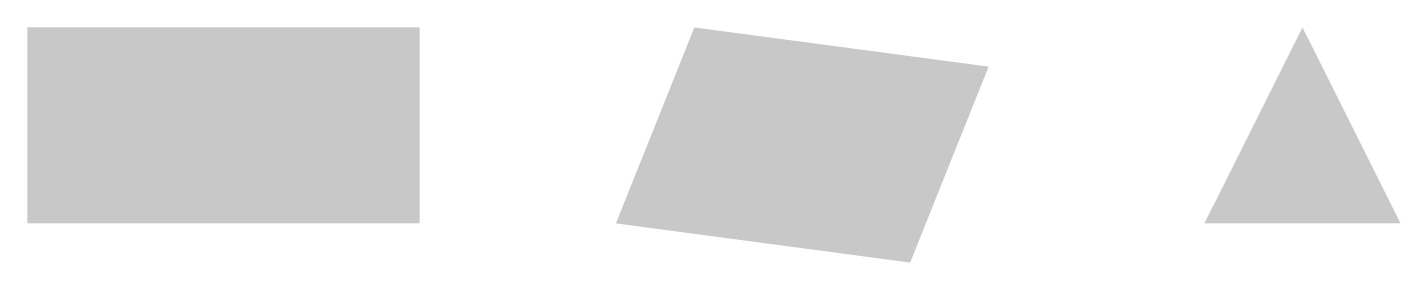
# Model space of a CAD drawing. Units: millimetres at full size, sheet at 1:100. Extents: x 0 to 7000, y -200 to 1000.
import ezdxf

# ---------------------------------------------------------------- set-up
doc = ezdxf.new("R2010")
doc.units = ezdxf.units.MM
doc.header["$LTSCALE"] = 100
doc.layers.add('0-0_通り芯', color=9, linetype='Continuous')

msp = doc.modelspace()

# ---------------------------------------------------------------- linework, layer by layer
at = {"layer": '0-0_通り芯'}
for points in [[(0, 0), (0, 1000), (2000, 0), (2000, 1000)], [(3000, 0), (3400, 1000), (4500, -200), (4900, 800)], [(6000, 0), (6500, 1000), (7000, 0)]]:
    msp.add_solid(points, dxfattribs=at)

doc.saveas('drawing.dxf')
